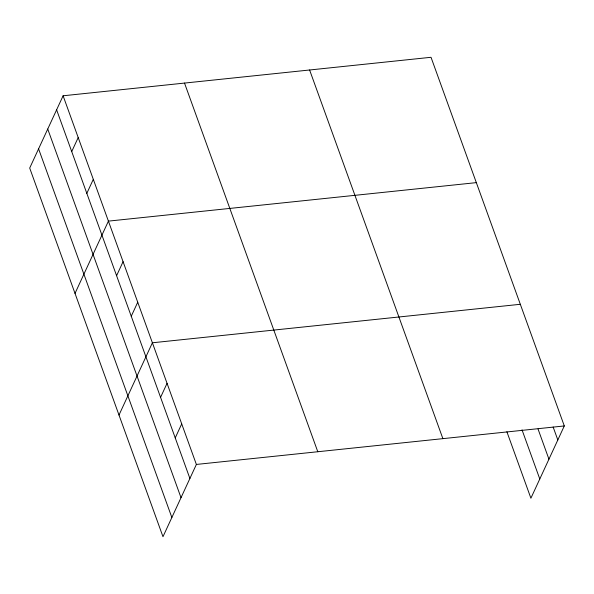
<?xml version="1.0" encoding="UTF-8"?>
<svg xmlns="http://www.w3.org/2000/svg" width="594" height="594" viewBox="0 0 594 594"><rect width="100%" height="100%" fill="white"/><g stroke="black" fill="none" stroke-linecap="round" stroke-linejoin="round"><path stroke-width="0.89" d="M63.098 95.783L29.7 168.057L162.979 536.709L196.376 464.441L63.098 95.783L431.021 57.291L564.3 425.943L530.902 498.218L506.89 431.779M71.718 151.581L78.2 137.563M86.828 193.362L93.303 179.343M75.015 293.399L108.412 221.124L476.336 182.633M116.595 275.698L123.069 261.679M131.252 316.253L137.734 302.235M119 415.058L152.391 342.783L520.314 304.291M160.573 397.356L167.055 383.338M175.237 437.904L181.712 423.886M196.376 464.441L564.3 425.943M553.14 427.019L557.825 439.961M538.023 428.987L548.938 459.184M522.007 429.811L539.79 478.994M309.608 69.988L442.886 438.647M184.511 83.078L317.79 451.737M56.616 109.801L189.894 478.46M47.735 129.024L181.014 497.683M38.58 148.834L171.859 517.485"/></g></svg>
